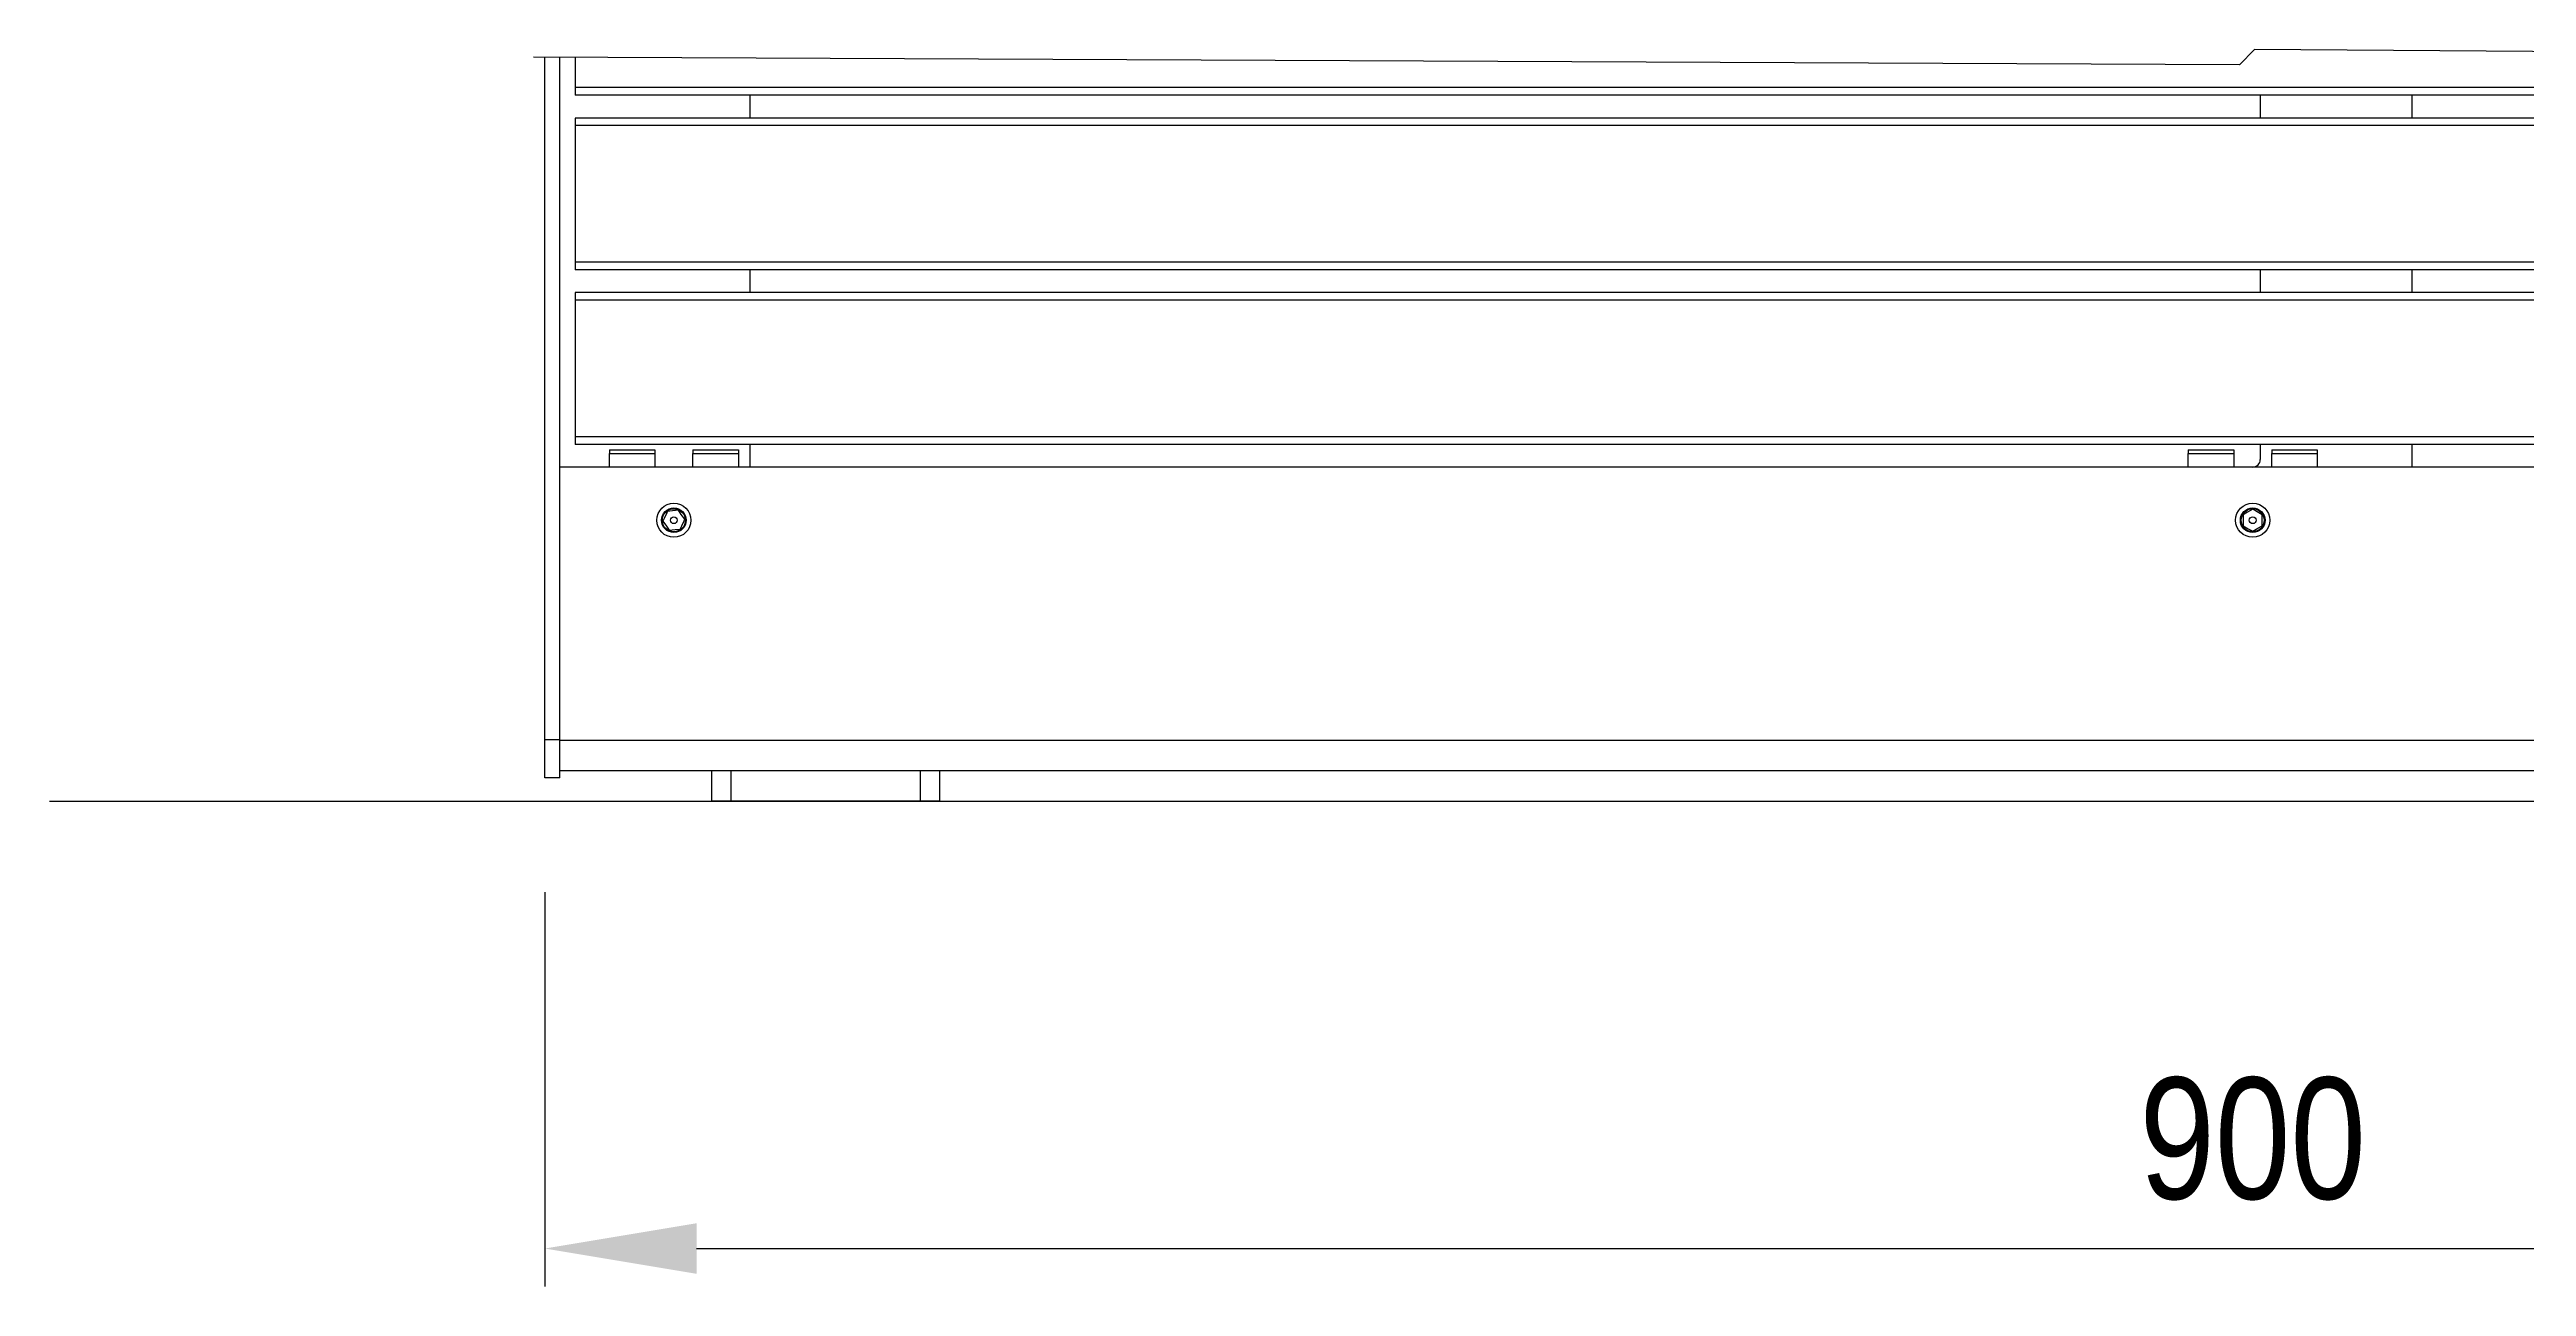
# Model space of a CAD drawing. Header units: millimetres. Extents: x 11004 to 16944, y 3085 to 7285.
# Drawn here: x 13245 to 13898, y 5883 to 6208 of the extents above; entities that cross this region are included whole.
import ezdxf

# ---------------------------------------------------------------- set-up
doc = ezdxf.new("R2010")
doc.units = ezdxf.units.MM
doc.header["$LTSCALE"] = 0.3
doc.styles.add('SEACAD_Arial', font='arial.ttf', dxfattribs={"width": 0.8})
doc.dimstyles.new('ISO-25', dxfattribs={"dimtxt": 1.6, "dimasz": 2, "dimexe": 0.5, "dimexo": 1.5, "dimtad": 1, "dimdec": 0, "dimtxsty": 'SEACAD_Arial', "dimcen": 2, "dimadec": 0, "dimazin": 0, "dimtfac": 1, "dimtdec": 0, "dimtmove": 0, "dimatfit": 3, "dimfxl": 1, "dimarcsym": 0})

# ---------------------------------------------------------------- blocks, each defined once
blk = doc.blocks.new('*D144')
at = {"color": 0, "lineweight": -2, "transparency": 16777216}
for p, q in [((13375.41, 5986.45), (13375.41, 5882.53)), ((14275.41, 5986.56), (14275.41, 5882.53)), ((13415.41, 5892.53), (14235.41, 5892.53))]:
    blk.add_line(p, q, dxfattribs=at)
at = {"color": 0, "transparency": 16777216}
for points in [[(13415.41, 5899.2), (13415.41, 5885.86), (13375.41, 5892.53)], [(14235.41, 5899.2), (14235.41, 5885.86), (14275.41, 5892.53)]]:
    blk.add_solid(points, dxfattribs=at)
at = {"layer": 'Defpoints', "color": 0, "transparency": 16777216}
for p in [(13375.41, 6016.45), (14275.41, 6016.56), (14275.41, 5892.53)]:
    blk.add_point(p, dxfattribs=at)
at = {"color": 0, "transparency": 16777216, "insert": (13825.41, 5921.37), "char_height": 32, "attachment_point": 5, "style": 'SEACAD_Arial'}
blk.add_mtext('900', dxfattribs=at)

msp = doc.modelspace()

# ---------------------------------------------------------------- linework, layer by layer
for p, q in [((13825.91, 6208.5), (13821.91, 6204.5)), ((14275.41, 6205.16), (13825.91, 6208.5)), ((13821.91, 6204.5), (13372.41, 6206.5)), ((13375.41, 6026.56), (13375.41, 6206.49)), ((13379.41, 6026.56), (13379.41, 6206.47)), ((13383.41, 6206.45), (13383.41, 6198.45)), ((13383.41, 6198.45), (13383.41, 6196.45)), ((14267.41, 6198.45), (13383.41, 6198.45)), ((14267.41, 6196.45), (13383.41, 6196.45)), ((13429.41, 6196.45), (13429.41, 6190.45)), ((13827.41, 6196.45), (13827.41, 6190.45)), ((13867.41, 6190.45), (13867.41, 6196.45)), ((14267.41, 6190.45), (13383.41, 6190.45)), ((13383.41, 6190.45), (13383.41, 6188.45)), ((13383.41, 6188.45), (13383.41, 6152.45)), ((14267.41, 6188.45), (13383.41, 6188.45)), ((13383.41, 6152.45), (13383.41, 6150.45)), ((14267.41, 6152.45), (13383.41, 6152.45)), ((14267.41, 6150.45), (13383.41, 6150.45)), ((13429.41, 6150.45), (13429.41, 6144.45)), ((13827.41, 6150.45), (13827.41, 6144.45)), ((13867.41, 6144.45), (13867.41, 6150.45)), ((14267.41, 6144.45), (13383.41, 6144.45)), ((13383.41, 6144.45), (13383.41, 6142.45)), ((13383.41, 6142.45), (13383.41, 6106.45)), ((14267.41, 6142.45), (13383.41, 6142.45)), ((13383.41, 6106.45), (13383.41, 6104.45)), ((14267.41, 6106.45), (13383.41, 6106.45)), ((14267.41, 6104.45), (13383.41, 6104.45)), ((13392.41, 6103.05), (13392.41, 6102.05)), ((13392.41, 6103.05), (13404.41, 6103.05)), ((13404.41, 6103.05), (13404.41, 6102.05)), ((13414.41, 6103.05), (13426.41, 6103.05)), ((13414.41, 6103.05), (13414.41, 6102.05)), ((13426.41, 6103.05), (13426.41, 6102.05)), ((13429.41, 6104.45), (13429.41, 6098.45)), ((13808.41, 6103.05), (13820.41, 6103.05)), ((13808.41, 6103.05), (13808.41, 6102.05)), ((13820.41, 6103.05), (13820.41, 6102.05)), ((13827.41, 6104.45), (13827.41, 6100.45)), ((13830.41, 6103.05), (13830.41, 6102.05)), ((13830.41, 6103.05), (13842.41, 6103.05)), ((13842.41, 6103.05), (13842.41, 6102.05)), ((13867.41, 6098.45), (13867.41, 6104.45)), ((14271.41, 6098.45), (13379.41, 6098.45)), ((13392.41, 6102.05), (13404.41, 6102.05)), ((13392.41, 6098.45), (13392.41, 6102.05)), ((13404.41, 6102.05), (13404.41, 6098.45)), ((13414.41, 6102.05), (13426.41, 6102.05)), ((13414.41, 6098.45), (13414.41, 6102.05)), ((13426.41, 6102.05), (13426.41, 6098.45)), ((13808.41, 6102.05), (13820.41, 6102.05)), ((13808.41, 6098.45), (13808.41, 6102.05)), ((13820.41, 6102.05), (13820.41, 6098.45)), ((13830.41, 6102.05), (13842.41, 6102.05)), ((13830.41, 6098.45), (13830.41, 6102.05)), ((13842.41, 6102.05), (13842.41, 6098.45)), ((13822.91, 6085.89), (13822.91, 6083.01)), ((13825.41, 6087.33), (13825.41, 6087.33)), ((13827.91, 6083.01), (13827.91, 6085.89)), ((13825.41, 6081.56), (13825.41, 6081.56)), ((13375.41, 6016.56), (13375.41, 6026.56)), ((13379.41, 6026.56), (13375.41, 6026.56)), ((13379.41, 6016.56), (13379.41, 6026.56)), ((14271.41, 6026.45), (13379.41, 6026.45)), ((14271.41, 6018.45), (13379.41, 6018.45)), ((13419.41, 6010.45), (13419.41, 6018.45)), ((13424.41, 6018.45), (13424.41, 6010.45)), ((13474.41, 6010.45), (13474.41, 6018.45)), ((13479.41, 6018.45), (13479.41, 6010.45)), ((13379.41, 6016.56), (13375.41, 6016.56)), ((13424.41, 6010.45), (13419.41, 6010.45)), ((13474.41, 6010.45), (13424.41, 6010.45)), ((13479.41, 6010.45), (13474.41, 6010.45))]:
    msp.add_line(p, q)
at = {"color": 7, "linetype": 'Continuous'}
msp.add_line((13244.91, 6010.45), (14399.91, 6010.45), dxfattribs=at)
at = {"flags": 128}
for points in [[(13407.73, 6086.8), (13407.56, 6086.42), (13406.95, 6085.09), (13406.54, 6084.17)], [(13406.54, 6084.17), (13406.54, 6084.17), (13406.54, 6084.17), (13406.54, 6084.17), (13406.54, 6084.17), (13406.54, 6084.17), (13406.54, 6084.17), (13406.54, 6084.17), (13406.54, 6084.17)], [(13406.54, 6084.17), (13407.43, 6082.91), (13408.21, 6081.82)], [(13410.61, 6087.07), (13409.07, 6086.93), (13407.73, 6086.8)], [(13412.28, 6084.72), (13411.38, 6085.98), (13410.61, 6087.07)], [(13411.08, 6082.1), (13411.5, 6083.01), (13412.11, 6084.34), (13412.28, 6084.72)], [(13412.28, 6084.72), (13412.28, 6084.72), (13412.28, 6084.72), (13412.28, 6084.72), (13412.28, 6084.72), (13412.28, 6084.72), (13412.28, 6084.72), (13412.28, 6084.72), (13412.28, 6084.72)], [(13825.41, 6087.33), (13824.07, 6086.56), (13822.91, 6085.89)], [(13822.91, 6083), (13824.25, 6082.23), (13825.41, 6081.56)], [(13827.91, 6085.89), (13826.57, 6086.66), (13825.41, 6087.33)], [(13825.41, 6081.56), (13826.75, 6082.33), (13827.91, 6083)], [(13827.91, 6083), (13827.91, 6083), (13827.91, 6083), (13827.91, 6083), (13827.91, 6083), (13827.91, 6083), (13827.91, 6083), (13827.91, 6083.01), (13827.91, 6083.01)], [(13408.21, 6081.82), (13409.75, 6081.97), (13411.08, 6082.1)], [(13408.21, 6081.82), (13408.21, 6081.82), (13408.21, 6081.82), (13408.21, 6081.82), (13408.21, 6081.82), (13408.21, 6081.82), (13408.21, 6081.82), (13408.21, 6081.82), (13408.21, 6081.82)]]:
    msp.add_lwpolyline(points, dxfattribs=at)
for centre, radius in [((13409.41, 6084.45), 4.5), ((13409.41, 6084.45), 3.25), ((13409.41, 6084.45), 3.1), ((13409.41, 6084.45), 3.03), ((13409.41, 6084.45), 0.894), ((13825.41, 6084.45), 4.5), ((13825.41, 6084.45), 3.25), ((13825.41, 6084.45), 3.1), ((13825.41, 6084.45), 3.03), ((13825.41, 6084.45), 0.894)]:
    msp.add_circle(centre, radius)
for centre, radius, start, end in [((13825.41, 6100.45), 2, 270.00067, 359.99933), ((13407.72, 6086.81), 0.0171, 302.95466, 308.1207), ((13410.59, 6087.03), 0.0452, 64.87741, 66.86578), ((13822.88, 6085.91), 0.031, 329.26491, 332.08073), ((13822.89, 6082.99), 0.022, 27.63568, 31.57322), ((13827.84, 6085.85), 0.0785, 29.73559, 30.85731), ((13411.07, 6082.11), 0.0171, 302.95466, 308.1207)]:
    msp.add_arc(centre, radius, start, end)

# ---------------------------------------------------------------- dimensions: what is measured, and where the dimension line sits
dim = msp.add_linear_dim(base=(14275.41, 5892.53), p1=(13375.41, 6016.45), p2=(14275.41, 6016.56), dimstyle='ISO-25')
dim.commit()
dim.dimension.update_dxf_attribs({"geometry": '*D144', "text_midpoint": (13825.41, 5921.37)})

doc.saveas('drawing.dxf')
